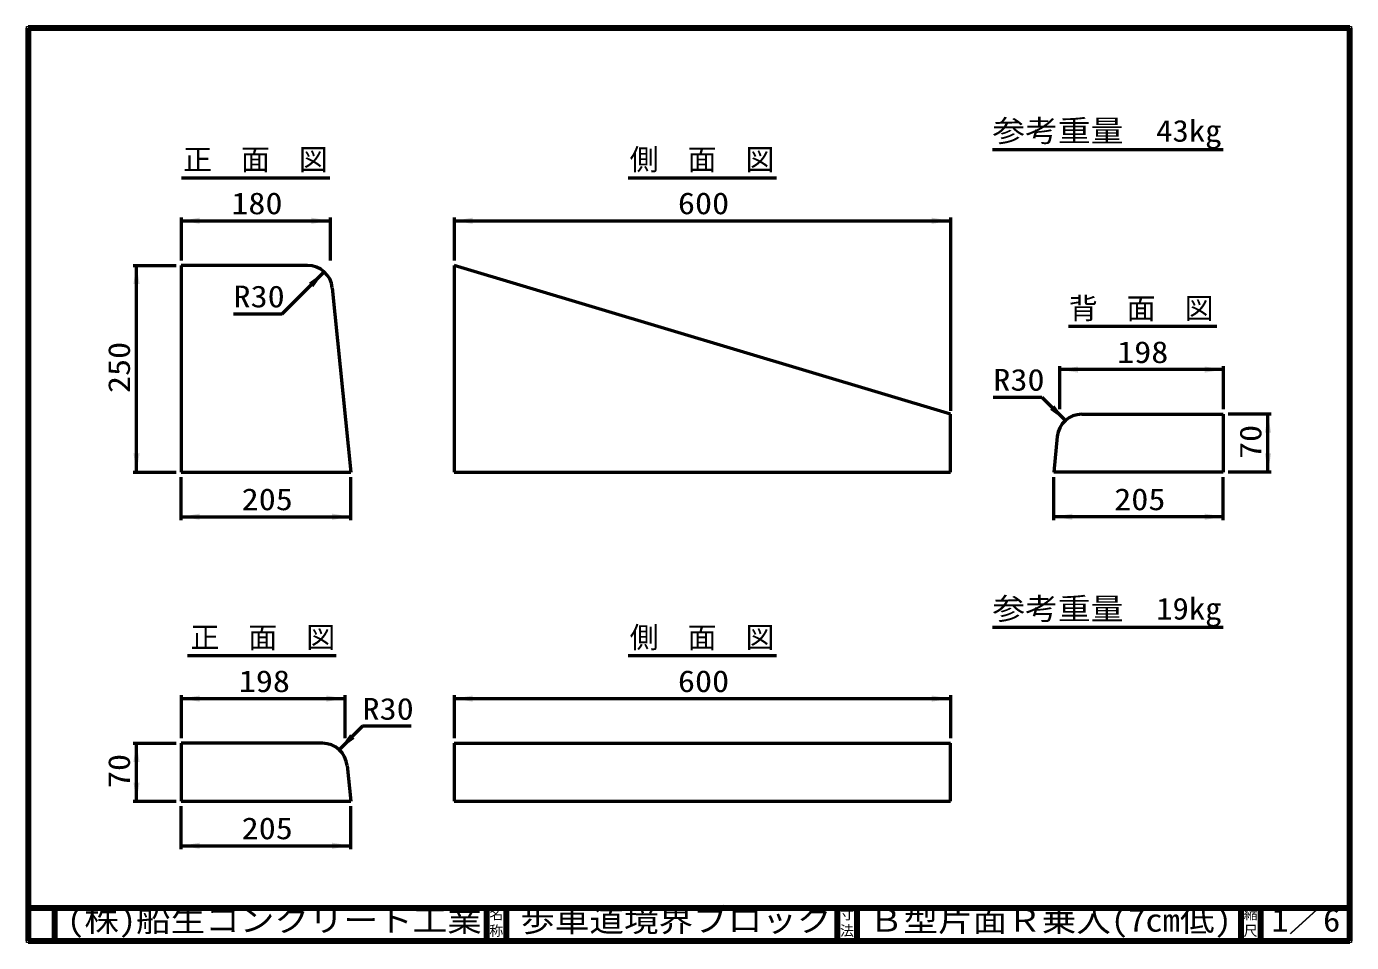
# Model space of a CAD drawing. Units: millimetres, scale not verified, with parts at other scales. Extents: x 100 to 4105, y 100 to 2870.
import ezdxf
from ezdxf.enums import TextEntityAlignment as Align

# ---------------------------------------------------------------- set-up
doc = ezdxf.new("R2010")
doc.units = ezdxf.units.MM
doc.header["$LTSCALE"] = 5
doc.layers.add('V-nasSTD', color=7, linetype='Continuous', lineweight=50)
doc.styles.add('ＭＳ ゴシック', font='')
doc.styles.get('ＭＳ ゴシック').set_extended_font_data('MS Gothic')

msp = doc.modelspace()

# ---------------------------------------------------------------- hatches: boundary and pattern name
at = {"layer": 'V-nasSTD'}
for points in [[(623.75, 2273.125), (567.5, 2282.5), (623.75, 2291.875)], [(961.25, 2273.125), (1017.5, 2282.5), (961.25, 2291.875)], [(1448.75, 2273.125), (1392.5, 2282.5), (1448.75, 2291.875)], [(2836.25, 2273.125), (2892.5, 2282.5), (2836.25, 2291.875)], [(441.875, 2091.25), (432.5, 2147.5), (423.125, 2091.25)], [(966.806, 2081.705), (999.951, 2128.109), (953.547, 2094.963)], [(3278.75, 1823.125), (3222.5, 1832.5), (3278.75, 1841.875)], [(3661.25, 1823.125), (3717.5, 1832.5), (3661.25, 1841.875)], [(3206.903, 1724.513), (3240.049, 1678.109), (3193.645, 1711.255)], [(3843.125, 1641.25), (3852.5, 1697.5), (3861.875, 1641.25)], [(441.875, 1578.75), (432.5, 1522.5), (423.125, 1578.75)], [(3843.125, 1578.75), (3852.5, 1522.5), (3861.875, 1578.75)], [(623.75, 1396.875), (567.5, 1387.5), (623.75, 1378.125)], [(1023.75, 1396.875), (1080, 1387.5), (1023.75, 1378.125)], [(3261.25, 1396.875), (3205, 1387.5), (3261.25, 1378.125)], [(3661.25, 1396.875), (3717.5, 1387.5), (3661.25, 1378.125)], [(623.75, 828.125), (567.5, 837.5), (623.75, 846.875)], [(1006.25, 828.125), (1062.5, 837.5), (1006.25, 846.875)], [(1448.75, 828.125), (1392.5, 837.5), (1448.75, 846.875)], [(2836.25, 828.125), (2892.5, 837.5), (2836.25, 846.875)], [(1078.097, 729.513), (1044.951, 683.109), (1091.355, 716.255)], [(441.875, 646.25), (432.5, 702.5), (423.125, 646.25)], [(441.875, 583.75), (432.5, 527.5), (423.125, 583.75)], [(623.75, 401.875), (567.5, 392.5), (623.75, 383.125)], [(1023.75, 401.875), (1080, 392.5), (1023.75, 383.125)]]:
    msp.add_hatch(color=256, dxfattribs=at).paths.add_polyline_path(points)

# ---------------------------------------------------------------- linework, layer by layer
at = {"layer": 'V-nasSTD', "lineweight": 100}
for p, q in [((105, 2865), (105, 105)), ((4100, 2865), (105, 2865)), ((4100, 105), (4100, 2865)), ((105, 205), (4100, 205)), ((185, 205), (185, 105)), ((1490, 205), (1490, 105)), ((1550, 205), (1550, 105)), ((2550, 205), (2550, 105)), ((2610, 205), (2610, 105)), ((3770, 205), (3770, 105)), ((3830, 205), (3830, 105)), ((105, 105), (4100, 105))]:
    msp.add_line(p, q, dxfattribs=at)
at = {"layer": 'V-nasSTD'}
for p, q in [((3717.5, 2497.5), (3019.5, 2497.5)), ((568.125, 2412.5), (1016.875, 2412.5)), ((1918.125, 2412.5), (2366.875, 2412.5)), ((567.5, 2292.5), (567.5, 2162.5)), ((1017.5, 2292.5), (1017.5, 2162.5)), ((1392.5, 2292.5), (1392.5, 2162.5)), ((2892.5, 2292.5), (2892.5, 1707.5)), ((567.5, 2282.5), (1017.5, 2282.5)), ((1392.5, 2282.5), (2892.5, 2282.5)), ((422.5, 2147.5), (552.5, 2147.5)), ((432.5, 1522.5), (432.5, 2147.5)), ((567.5, 2147.5), (567.5, 1522.5)), ((949.626, 2147.5), (567.5, 2147.5)), ((872.672, 2000.83), (999.951, 2128.109)), ((1392.5, 2147.5), (1392.5, 1522.5)), ((2892.5, 1697.5), (1392.5, 2147.5)), ((1024.254, 2079.963), (1080, 1522.5)), ((725.672, 2000.83), (872.672, 2000.83)), ((3698.125, 1962.5), (3249.375, 1962.5)), ((3222.5, 1842.5), (3222.5, 1712.5)), ((3717.5, 1842.5), (3717.5, 1712.5)), ((3717.5, 1832.5), (3222.5, 1832.5)), ((3022.338, 1748.82), (3169.338, 1748.82)), ((3169.338, 1748.82), (3240.049, 1678.109)), ((2892.5, 1522.5), (2892.5, 1697.5)), ((3290.374, 1697.5), (3717.5, 1697.5)), ((3717.5, 1697.5), (3717.5, 1522.5)), ((3862.5, 1697.5), (3732.5, 1697.5)), ((3852.5, 1522.5), (3852.5, 1697.5)), ((3215.746, 1629.963), (3205, 1522.5)), ((422.5, 1522.5), (552.5, 1522.5)), ((567.5, 1522.5), (1080, 1522.5)), ((1392.5, 1522.5), (2892.5, 1522.5)), ((3717.5, 1522.5), (3205, 1522.5)), ((3862.5, 1522.5), (3732.5, 1522.5)), ((567.5, 1377.5), (567.5, 1507.5)), ((1080, 1377.5), (1080, 1507.5)), ((3205, 1377.5), (3205, 1507.5)), ((3717.5, 1377.5), (3717.5, 1507.5)), ((567.5, 1387.5), (1080, 1387.5)), ((3717.5, 1387.5), (3205, 1387.5)), ((3717.5, 1052.5), (3019.5, 1052.5)), ((586.875, 967.5), (1035.625, 967.5)), ((1918.125, 967.5), (2366.875, 967.5)), ((567.5, 847.5), (567.5, 717.5)), ((1062.5, 847.5), (1062.5, 717.5)), ((1392.5, 847.5), (1392.5, 717.5)), ((2892.5, 847.5), (2892.5, 717.5)), ((567.5, 837.5), (1062.5, 837.5)), ((1392.5, 837.5), (2892.5, 837.5)), ((1115.662, 753.82), (1044.951, 683.109)), ((1262.662, 753.82), (1115.662, 753.82)), ((422.5, 702.5), (552.5, 702.5)), ((432.5, 527.5), (432.5, 702.5)), ((567.5, 702.5), (567.5, 527.5)), ((994.626, 702.5), (567.5, 702.5)), ((1392.5, 702.5), (1392.5, 527.5)), ((1392.5, 702.5), (2892.5, 702.5)), ((2892.5, 527.5), (2892.5, 702.5)), ((1069.254, 634.963), (1080, 527.5)), ((422.5, 527.5), (552.5, 527.5)), ((567.5, 527.5), (1080, 527.5)), ((1392.5, 527.5), (2892.5, 527.5)), ((567.5, 382.5), (567.5, 512.5)), ((1080, 382.5), (1080, 512.5)), ((567.5, 392.5), (1080, 392.5))]:
    msp.add_line(p, q, dxfattribs=at)
at = {"layer": 'V-nasSTD', "lineweight": 13}
msp.add_lwpolyline([(100, 100), (100, 2870), (4105, 2870), (4105, 100)], close=True, dxfattribs=at)
at = {"layer": 'V-nasSTD'}
for centre, start, end in [((949.626, 2072.5), 5.71059, 90), ((3290.374, 1622.5), 90, 174.28941), ((994.626, 627.5), 5.71059, 90)]:
    msp.add_arc(centre, 75, start, end, dxfattribs=at)

# ---------------------------------------------------------------- texts
at = {"layer": 'V-nasSTD', "style": 'ＭＳ ゴシック', "width": 1.1}
for s, height, p in [('参考重量\u300043kg', 65.98, (3019.5, 2587.5)), ('参考重量\u300019kg', 65.98, (3019.5, 1142.5)), ('(株)船生コンクリート工業', 69.65, (222.5, 202.5)), ('歩車道境界ブロック', 69.65, (1592.5, 202.5)), ('Ｂ型片面Ｒ乗入(7cm低)', 69.65, (2646.25, 202.5)), ('1／6', 69.65, (3862.5, 202.582))]:
    msp.add_text(s, height=height, dxfattribs=at).set_placement(p, align=Align.TOP_LEFT)
at = {"layer": 'V-nasSTD', "style": 'ＭＳ ゴシック'}
for s, height, p in [('正\u3000面\u3000図', 64.15, (573.125, 2500)), ('側\u3000面\u3000図', 64.15, (1923.125, 2500)), ('背\u3000面\u3000図', 64.15, (3250.615, 2050)), ('正\u3000面\u3000図', 64.15, (595.625, 1055)), ('側\u3000面\u3000図', 64.15, (1923.125, 1055)), ('名', 30.79, (1498.982, 200.999)), ('寸', 30.79, (2558.982, 200.999)), ('縮', 30.79, (3778.982, 200.999)), ('称', 30.79, (1498.976, 151.01)), ('法', 30.79, (2558.976, 151.01)), ('尺', 30.79, (3778.976, 151.01))]:
    msp.add_text(s, height=height, dxfattribs=at).set_placement(p, align=Align.TOP_LEFT)
at = {"layer": 'V-nasSTD', "style": 'ＭＳ ゴシック', "width": 1.15}
for s, p in [('180', (719, 2282.5)), ('600', (2069, 2282.5)), ('R30', (725.672, 2000.83)), ('198', (3396.5, 1832.5)), ('R30', (3022.338, 1748.82)), ('205', (750.25, 1387.5)), ('205', (3387.75, 1387.5)), ('198', (741.5, 837.5)), ('600', (2069, 837.5)), ('R30', (1115.662, 753.82)), ('205', (750.25, 392.5))]:
    msp.add_text(s, height=65.98, dxfattribs=at).set_placement(p, align=Align.BOTTOM_LEFT)
for s, p in [('250', (432.5, 1761.5)), ('70', (3852.5, 1562)), ('70', (432.5, 567))]:
    msp.add_text(s, height=65.98, rotation=90, dxfattribs=at).set_placement(p, align=Align.BOTTOM_LEFT)

doc.saveas('drawing.dxf')
